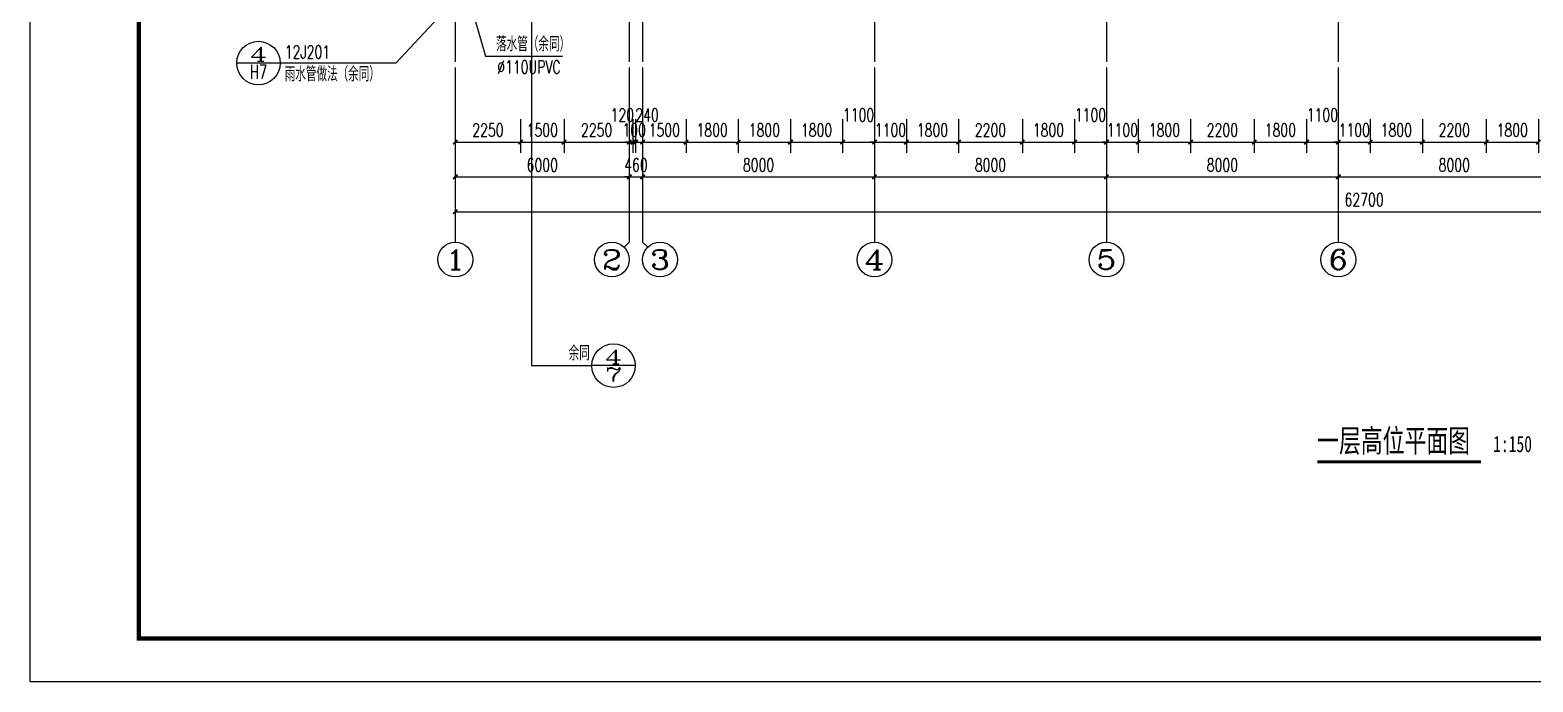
# Model space of a CAD drawing. Header units: millimetres. Extents: x 4279522 to 4437387, y 18981343 to 19528009.
# Drawn here: x 4333912 to 4385756, y 19258565 to 19281034 of the extents above; entities that cross this region are included whole.
import ezdxf
from ezdxf.enums import TextEntityAlignment as Align

# ---------------------------------------------------------------- set-up
doc = ezdxf.new("R2010")
doc.units = ezdxf.units.MM
doc.header["$LTSCALE"] = 1000
doc.header["$MEASUREMENT"] = 0
doc.linetypes.add('DOTE', pattern=[2.42, 2, -0.2, 0.02, -0.2])
doc.layers.get('Defpoints').update_dxf_attribs({"color": 1})
for name, color, linetype in [('AXIS_TEXT', 7, 'Continuous'), ('AXIS_外部', 171, 'Continuous'), ('DIM_IDEN', 171, 'Continuous'), ('DIM_SYMB', 165, 'Continuous'), ('DOTE', 250, 'DOTE'), ('PUB_DIM', 161, 'Continuous'), ('PUB_TEXT', 7, 'Continuous'), ('TK', 4, 'Continuous')]:
    doc.layers.add(name, color=color, linetype=linetype)
doc.styles.add('_TCH_AXIS', font='COMPLEX', dxfattribs={"bigfont": 'GBCBIG'})
doc.styles.add('_TCH_DIM', font='SIMPLEX', dxfattribs={"bigfont": 'GBCBIG'})
doc.styles.add('_TCH_DIM_T3', font='SIMPLEX', dxfattribs={"width": 0.705882, "bigfont": 'GBCBIG'})
doc.styles.add('_TCH_LABEL', font='COMPLEX', dxfattribs={"bigfont": 'GBCBIG'})
doc.styles.add('COMPLEX', font='COMPLEX')
doc.styles.add('HT', font='simhei.ttf', dxfattribs={"width": 0.7})
doc.dimstyles.new('_TCH_ARCH&&150', dxfattribs={"dimtxt": 446.25, "dimasz": 150, "dimexe": 375, "dimexo": 450, "dimgap": 189.375, "dimtad": 1, "dimdec": 0, "dimzin": 0, "dimdsep": 46, "dimtxsty": '_TCH_DIM_T3', "dimblk": 'ARCHTICK', "dimcen": 0.09, "dimclrt": 7, "dimazin": 2, "dimtfac": 1, "dimtdec": 0, "dimtix": 1, "dimtmove": 2, "dimatfit": 3, "dimfxl": 0, "dimtolj": 1, "dimtzin": 0, "dimarcsym": 0})

# ---------------------------------------------------------------- blocks, each defined once
blk = doc.blocks.new('GeYuanFrame_76024051', base_point=(18.76, 4.34))
at = {"layer": 'TK'}
blk.add_lwpolyline([(18.76, 424.34), (686.76, 424.34), (686.76, 4.34), (18.76, 4.34), (18.76, 424.34)], dxfattribs=at)
at = {"layer": 'TK', "const_width": 1}
blk.add_lwpolyline([(676.76, 414.34), (43.76, 414.34), (43.76, 14.34), (676.76, 14.34)], close=True, dxfattribs=at)
blk = doc.blocks.new('_ArchTick')
at = {"color": 0, "linetype": 'ByBlock', "const_width": 0.4}
blk.add_lwpolyline([(-0.5, -0.5), (0.5, 0.5)], dxfattribs=at)
blk = doc.blocks.new('*D267')
at = {"layer": 'Defpoints', "color": 0}
for p in [(4384142, 19278419), (4385942, 19278419), (4385942, 19277173)]:
    blk.add_point(p, dxfattribs=at)
at = {"layer": 'PUB_DIM', "color": 0, "lineweight": -2}
for p, q in [((4384142, 19277969), (4384142, 19276798)), ((4385942, 19277969), (4385942, 19276798)), ((4384142, 19277173), (4385942, 19277173))]:
    blk.add_line(p, q, dxfattribs=at)
at = {"layer": 'PUB_DIM', "color": 0, "lineweight": -2, "xscale": 150, "yscale": 150, "zscale": 150, "rotation": 180}
blk.add_blockref('_ArchTick', (4384142, 19277173), dxfattribs=at)
at = {"layer": 'PUB_DIM', "color": 0, "lineweight": -2, "xscale": 150, "yscale": 150, "zscale": 150}
blk.add_blockref('_ArchTick', (4385942, 19277173), dxfattribs=at)
at = {"layer": 'PUB_DIM', "color": 7, "insert": (4385042, 19277586), "char_height": 446.2, "attachment_point": 5, "style": '_TCH_DIM_T3'}
blk.add_mtext('\\A1;1800', dxfattribs=at)
blk = doc.blocks.new('*D268')
at = {"layer": 'Defpoints', "color": 0}
for p in [(4381942, 19278419), (4384142, 19278419), (4384142, 19277173)]:
    blk.add_point(p, dxfattribs=at)
at = {"layer": 'PUB_DIM', "color": 0, "lineweight": -2}
for p, q in [((4381942, 19277969), (4381942, 19276798)), ((4384142, 19277969), (4384142, 19276798)), ((4381942, 19277173), (4384142, 19277173))]:
    blk.add_line(p, q, dxfattribs=at)
at = {"layer": 'PUB_DIM', "color": 0, "lineweight": -2, "xscale": 150, "yscale": 150, "zscale": 150, "rotation": 180}
blk.add_blockref('_ArchTick', (4381942, 19277173), dxfattribs=at)
at = {"layer": 'PUB_DIM', "color": 0, "lineweight": -2, "xscale": 150, "yscale": 150, "zscale": 150}
blk.add_blockref('_ArchTick', (4384142, 19277173), dxfattribs=at)
at = {"layer": 'PUB_DIM', "color": 7, "insert": (4383042, 19277586), "char_height": 446.2, "attachment_point": 5, "style": '_TCH_DIM_T3'}
blk.add_mtext('\\A1;2200', dxfattribs=at)
blk = doc.blocks.new('*D269')
at = {"layer": 'Defpoints', "color": 0}
for p in [(4380142, 19278419), (4381942, 19278419), (4381942, 19277173)]:
    blk.add_point(p, dxfattribs=at)
at = {"layer": 'PUB_DIM', "color": 0, "lineweight": -2}
for p, q in [((4380142, 19277969), (4380142, 19276798)), ((4381942, 19277969), (4381942, 19276798)), ((4380142, 19277173), (4381942, 19277173))]:
    blk.add_line(p, q, dxfattribs=at)
at = {"layer": 'PUB_DIM', "color": 0, "lineweight": -2, "xscale": 150, "yscale": 150, "zscale": 150, "rotation": 180}
blk.add_blockref('_ArchTick', (4380142, 19277173), dxfattribs=at)
at = {"layer": 'PUB_DIM', "color": 0, "lineweight": -2, "xscale": 150, "yscale": 150, "zscale": 150}
blk.add_blockref('_ArchTick', (4381942, 19277173), dxfattribs=at)
at = {"layer": 'PUB_DIM', "color": 7, "insert": (4381042, 19277586), "char_height": 446.2, "attachment_point": 5, "style": '_TCH_DIM_T3'}
blk.add_mtext('\\A1;1800', dxfattribs=at)
blk = doc.blocks.new('*D270')
at = {"layer": 'Defpoints', "color": 0}
for p in [(4379042, 19278419), (4380142, 19278419), (4380142, 19277173)]:
    blk.add_point(p, dxfattribs=at)
at = {"layer": 'PUB_DIM', "color": 0, "lineweight": -2}
for p, q in [((4379042, 19277969), (4379042, 19276798)), ((4380142, 19277969), (4380142, 19276798)), ((4379042, 19277173), (4378892, 19277173)), ((4379042, 19277173), (4380142, 19277173)), ((4380142, 19277173), (4380292, 19277173))]:
    blk.add_line(p, q, dxfattribs=at)
at = {"layer": 'PUB_DIM', "color": 0, "lineweight": -2, "xscale": 150, "yscale": 150, "zscale": 150}
blk.add_blockref('_ArchTick', (4379042, 19277173), dxfattribs=at)
at = {"layer": 'PUB_DIM', "color": 0, "lineweight": -2, "xscale": 150, "yscale": 150, "zscale": 150, "rotation": 180}
blk.add_blockref('_ArchTick', (4380142, 19277173), dxfattribs=at)
at = {"layer": 'PUB_DIM', "color": 7, "insert": (4379592, 19277586), "char_height": 446.2, "attachment_point": 5, "style": '_TCH_DIM_T3'}
blk.add_mtext('\\A1;1100', dxfattribs=at)
blk = doc.blocks.new('*D271')
at = {"layer": 'Defpoints', "color": 0}
for p in [(4377942, 19278419), (4379042, 19278419), (4379042, 19277173)]:
    blk.add_point(p, dxfattribs=at)
at = {"layer": 'PUB_DIM', "color": 0, "lineweight": -2}
for p, q in [((4377942, 19277969), (4377942, 19276798)), ((4379042, 19277969), (4379042, 19276798)), ((4377942, 19277173), (4379042, 19277173))]:
    blk.add_line(p, q, dxfattribs=at)
at = {"layer": 'PUB_DIM', "color": 0, "lineweight": -2, "xscale": 150, "yscale": 150, "zscale": 150, "rotation": 180}
blk.add_blockref('_ArchTick', (4377942, 19277173), dxfattribs=at)
at = {"layer": 'PUB_DIM', "color": 0, "lineweight": -2, "xscale": 150, "yscale": 150, "zscale": 150}
blk.add_blockref('_ArchTick', (4379042, 19277173), dxfattribs=at)
at = {"layer": 'PUB_DIM', "color": 7, "insert": (4378492, 19278111), "char_height": 446.2, "attachment_point": 5, "style": '_TCH_DIM_T3'}
blk.add_mtext('\\A1;1100', dxfattribs=at)
blk = doc.blocks.new('*D272')
at = {"layer": 'Defpoints', "color": 0}
for p in [(4376142, 19278419), (4377942, 19278419), (4377942, 19277173)]:
    blk.add_point(p, dxfattribs=at)
at = {"layer": 'PUB_DIM', "color": 0, "lineweight": -2}
for p, q in [((4376142, 19277969), (4376142, 19276798)), ((4377942, 19277969), (4377942, 19276798)), ((4376142, 19277173), (4377942, 19277173))]:
    blk.add_line(p, q, dxfattribs=at)
at = {"layer": 'PUB_DIM', "color": 0, "lineweight": -2, "xscale": 150, "yscale": 150, "zscale": 150, "rotation": 180}
blk.add_blockref('_ArchTick', (4376142, 19277173), dxfattribs=at)
at = {"layer": 'PUB_DIM', "color": 0, "lineweight": -2, "xscale": 150, "yscale": 150, "zscale": 150}
blk.add_blockref('_ArchTick', (4377942, 19277173), dxfattribs=at)
at = {"layer": 'PUB_DIM', "color": 7, "insert": (4377042, 19277586), "char_height": 446.2, "attachment_point": 5, "style": '_TCH_DIM_T3'}
blk.add_mtext('\\A1;1800', dxfattribs=at)
blk = doc.blocks.new('*D273')
at = {"layer": 'Defpoints', "color": 0}
for p in [(4373942, 19278419), (4376142, 19278419), (4376142, 19277173)]:
    blk.add_point(p, dxfattribs=at)
at = {"layer": 'PUB_DIM', "color": 0, "lineweight": -2}
for p, q in [((4373942, 19277969), (4373942, 19276798)), ((4376142, 19277969), (4376142, 19276798)), ((4373942, 19277173), (4376142, 19277173))]:
    blk.add_line(p, q, dxfattribs=at)
at = {"layer": 'PUB_DIM', "color": 0, "lineweight": -2, "xscale": 150, "yscale": 150, "zscale": 150, "rotation": 180}
blk.add_blockref('_ArchTick', (4373942, 19277173), dxfattribs=at)
at = {"layer": 'PUB_DIM', "color": 0, "lineweight": -2, "xscale": 150, "yscale": 150, "zscale": 150}
blk.add_blockref('_ArchTick', (4376142, 19277173), dxfattribs=at)
at = {"layer": 'PUB_DIM', "color": 7, "insert": (4375042, 19277586), "char_height": 446.2, "attachment_point": 5, "style": '_TCH_DIM_T3'}
blk.add_mtext('\\A1;2200', dxfattribs=at)
blk = doc.blocks.new('*D274')
at = {"layer": 'Defpoints', "color": 0}
for p in [(4372142, 19278419), (4373942, 19278419), (4373942, 19277173)]:
    blk.add_point(p, dxfattribs=at)
at = {"layer": 'PUB_DIM', "color": 0, "lineweight": -2}
for p, q in [((4372142, 19277969), (4372142, 19276798)), ((4373942, 19277969), (4373942, 19276798)), ((4372142, 19277173), (4373942, 19277173))]:
    blk.add_line(p, q, dxfattribs=at)
at = {"layer": 'PUB_DIM', "color": 0, "lineweight": -2, "xscale": 150, "yscale": 150, "zscale": 150, "rotation": 180}
blk.add_blockref('_ArchTick', (4372142, 19277173), dxfattribs=at)
at = {"layer": 'PUB_DIM', "color": 0, "lineweight": -2, "xscale": 150, "yscale": 150, "zscale": 150}
blk.add_blockref('_ArchTick', (4373942, 19277173), dxfattribs=at)
at = {"layer": 'PUB_DIM', "color": 7, "insert": (4373042, 19277586), "char_height": 446.2, "attachment_point": 5, "style": '_TCH_DIM_T3'}
blk.add_mtext('\\A1;1800', dxfattribs=at)
blk = doc.blocks.new('*D275')
at = {"layer": 'Defpoints', "color": 0}
for p in [(4371042, 19278419), (4372142, 19278419), (4372142, 19277173)]:
    blk.add_point(p, dxfattribs=at)
at = {"layer": 'PUB_DIM', "color": 0, "lineweight": -2}
for p, q in [((4371042, 19277969), (4371042, 19276798)), ((4372142, 19277969), (4372142, 19276798)), ((4371042, 19277173), (4370892, 19277173)), ((4371042, 19277173), (4372142, 19277173)), ((4372142, 19277173), (4372292, 19277173))]:
    blk.add_line(p, q, dxfattribs=at)
at = {"layer": 'PUB_DIM', "color": 0, "lineweight": -2, "xscale": 150, "yscale": 150, "zscale": 150}
blk.add_blockref('_ArchTick', (4371042, 19277173), dxfattribs=at)
at = {"layer": 'PUB_DIM', "color": 0, "lineweight": -2, "xscale": 150, "yscale": 150, "zscale": 150, "rotation": 180}
blk.add_blockref('_ArchTick', (4372142, 19277173), dxfattribs=at)
at = {"layer": 'PUB_DIM', "color": 7, "insert": (4371592, 19277586), "char_height": 446.2, "attachment_point": 5, "style": '_TCH_DIM_T3'}
blk.add_mtext('\\A1;1100', dxfattribs=at)
blk = doc.blocks.new('*D276')
at = {"layer": 'Defpoints', "color": 0}
for p in [(4369942, 19278419), (4371042, 19278419), (4371042, 19277173)]:
    blk.add_point(p, dxfattribs=at)
at = {"layer": 'PUB_DIM', "color": 0, "lineweight": -2}
for p, q in [((4369942, 19277969), (4369942, 19276798)), ((4371042, 19277969), (4371042, 19276798)), ((4369942, 19277173), (4371042, 19277173))]:
    blk.add_line(p, q, dxfattribs=at)
at = {"layer": 'PUB_DIM', "color": 0, "lineweight": -2, "xscale": 150, "yscale": 150, "zscale": 150, "rotation": 180}
blk.add_blockref('_ArchTick', (4369942, 19277173), dxfattribs=at)
at = {"layer": 'PUB_DIM', "color": 0, "lineweight": -2, "xscale": 150, "yscale": 150, "zscale": 150}
blk.add_blockref('_ArchTick', (4371042, 19277173), dxfattribs=at)
at = {"layer": 'PUB_DIM', "color": 7, "insert": (4370492, 19278111), "char_height": 446.2, "attachment_point": 5, "style": '_TCH_DIM_T3'}
blk.add_mtext('\\A1;1100', dxfattribs=at)
blk = doc.blocks.new('*D277')
at = {"layer": 'Defpoints', "color": 0}
for p in [(4368142, 19278419), (4369942, 19278419), (4369942, 19277173)]:
    blk.add_point(p, dxfattribs=at)
at = {"layer": 'PUB_DIM', "color": 0, "lineweight": -2}
for p, q in [((4368142, 19277969), (4368142, 19276798)), ((4369942, 19277969), (4369942, 19276798)), ((4368142, 19277173), (4369942, 19277173))]:
    blk.add_line(p, q, dxfattribs=at)
at = {"layer": 'PUB_DIM', "color": 0, "lineweight": -2, "xscale": 150, "yscale": 150, "zscale": 150, "rotation": 180}
blk.add_blockref('_ArchTick', (4368142, 19277173), dxfattribs=at)
at = {"layer": 'PUB_DIM', "color": 0, "lineweight": -2, "xscale": 150, "yscale": 150, "zscale": 150}
blk.add_blockref('_ArchTick', (4369942, 19277173), dxfattribs=at)
at = {"layer": 'PUB_DIM', "color": 7, "insert": (4369042, 19277586), "char_height": 446.2, "attachment_point": 5, "style": '_TCH_DIM_T3'}
blk.add_mtext('\\A1;1800', dxfattribs=at)
blk = doc.blocks.new('*D278')
at = {"layer": 'Defpoints', "color": 0}
for p in [(4365942, 19278419), (4368142, 19278419), (4368142, 19277173)]:
    blk.add_point(p, dxfattribs=at)
at = {"layer": 'PUB_DIM', "color": 0, "lineweight": -2}
for p, q in [((4365942, 19277969), (4365942, 19276798)), ((4368142, 19277969), (4368142, 19276798)), ((4365942, 19277173), (4368142, 19277173))]:
    blk.add_line(p, q, dxfattribs=at)
at = {"layer": 'PUB_DIM', "color": 0, "lineweight": -2, "xscale": 150, "yscale": 150, "zscale": 150, "rotation": 180}
blk.add_blockref('_ArchTick', (4365942, 19277173), dxfattribs=at)
at = {"layer": 'PUB_DIM', "color": 0, "lineweight": -2, "xscale": 150, "yscale": 150, "zscale": 150}
blk.add_blockref('_ArchTick', (4368142, 19277173), dxfattribs=at)
at = {"layer": 'PUB_DIM', "color": 7, "insert": (4367042, 19277586), "char_height": 446.2, "attachment_point": 5, "style": '_TCH_DIM_T3'}
blk.add_mtext('\\A1;2200', dxfattribs=at)
blk = doc.blocks.new('*D279')
at = {"layer": 'Defpoints', "color": 0}
for p in [(4364142, 19278419), (4365942, 19278419), (4365942, 19277173)]:
    blk.add_point(p, dxfattribs=at)
at = {"layer": 'PUB_DIM', "color": 0, "lineweight": -2}
for p, q in [((4364142, 19277969), (4364142, 19276798)), ((4365942, 19277969), (4365942, 19276798)), ((4364142, 19277173), (4365942, 19277173))]:
    blk.add_line(p, q, dxfattribs=at)
at = {"layer": 'PUB_DIM', "color": 0, "lineweight": -2, "xscale": 150, "yscale": 150, "zscale": 150, "rotation": 180}
blk.add_blockref('_ArchTick', (4364142, 19277173), dxfattribs=at)
at = {"layer": 'PUB_DIM', "color": 0, "lineweight": -2, "xscale": 150, "yscale": 150, "zscale": 150}
blk.add_blockref('_ArchTick', (4365942, 19277173), dxfattribs=at)
at = {"layer": 'PUB_DIM', "color": 7, "insert": (4365042, 19277586), "char_height": 446.2, "attachment_point": 5, "style": '_TCH_DIM_T3'}
blk.add_mtext('\\A1;1800', dxfattribs=at)
blk = doc.blocks.new('*D280')
at = {"layer": 'Defpoints', "color": 0}
for p in [(4363042, 19278419), (4364142, 19278419), (4364142, 19277173)]:
    blk.add_point(p, dxfattribs=at)
at = {"layer": 'PUB_DIM', "color": 0, "lineweight": -2}
for p, q in [((4363042, 19277969), (4363042, 19276798)), ((4364142, 19277969), (4364142, 19276798)), ((4363042, 19277173), (4362892, 19277173)), ((4363042, 19277173), (4364142, 19277173)), ((4364142, 19277173), (4364292, 19277173))]:
    blk.add_line(p, q, dxfattribs=at)
at = {"layer": 'PUB_DIM', "color": 0, "lineweight": -2, "xscale": 150, "yscale": 150, "zscale": 150}
blk.add_blockref('_ArchTick', (4363042, 19277173), dxfattribs=at)
at = {"layer": 'PUB_DIM', "color": 0, "lineweight": -2, "xscale": 150, "yscale": 150, "zscale": 150, "rotation": 180}
blk.add_blockref('_ArchTick', (4364142, 19277173), dxfattribs=at)
at = {"layer": 'PUB_DIM', "color": 7, "insert": (4363592, 19277586), "char_height": 446.2, "attachment_point": 5, "style": '_TCH_DIM_T3'}
blk.add_mtext('\\A1;1100', dxfattribs=at)
blk = doc.blocks.new('*D281')
at = {"layer": 'Defpoints', "color": 0}
for p in [(4361942, 19278419), (4363042, 19278419), (4363042, 19277173)]:
    blk.add_point(p, dxfattribs=at)
at = {"layer": 'PUB_DIM', "color": 0, "lineweight": -2}
for p, q in [((4361942, 19277969), (4361942, 19276798)), ((4363042, 19277969), (4363042, 19276798)), ((4361942, 19277173), (4363042, 19277173))]:
    blk.add_line(p, q, dxfattribs=at)
at = {"layer": 'PUB_DIM', "color": 0, "lineweight": -2, "xscale": 150, "yscale": 150, "zscale": 150, "rotation": 180}
blk.add_blockref('_ArchTick', (4361942, 19277173), dxfattribs=at)
at = {"layer": 'PUB_DIM', "color": 0, "lineweight": -2, "xscale": 150, "yscale": 150, "zscale": 150}
blk.add_blockref('_ArchTick', (4363042, 19277173), dxfattribs=at)
at = {"layer": 'PUB_DIM', "color": 7, "insert": (4362492, 19278111), "char_height": 446.2, "attachment_point": 5, "style": '_TCH_DIM_T3'}
blk.add_mtext('\\A1;1100', dxfattribs=at)
blk = doc.blocks.new('*D282')
at = {"layer": 'Defpoints', "color": 0}
for p in [(4360142, 19278419), (4361942, 19278419), (4361942, 19277173)]:
    blk.add_point(p, dxfattribs=at)
at = {"layer": 'PUB_DIM', "color": 0, "lineweight": -2}
for p, q in [((4360142, 19277969), (4360142, 19276798)), ((4361942, 19277969), (4361942, 19276798)), ((4360142, 19277173), (4361942, 19277173))]:
    blk.add_line(p, q, dxfattribs=at)
at = {"layer": 'PUB_DIM', "color": 0, "lineweight": -2, "xscale": 150, "yscale": 150, "zscale": 150, "rotation": 180}
blk.add_blockref('_ArchTick', (4360142, 19277173), dxfattribs=at)
at = {"layer": 'PUB_DIM', "color": 0, "lineweight": -2, "xscale": 150, "yscale": 150, "zscale": 150}
blk.add_blockref('_ArchTick', (4361942, 19277173), dxfattribs=at)
at = {"layer": 'PUB_DIM', "color": 7, "insert": (4361042, 19277586), "char_height": 446.2, "attachment_point": 5, "style": '_TCH_DIM_T3'}
blk.add_mtext('\\A1;1800', dxfattribs=at)
blk = doc.blocks.new('*D283')
at = {"layer": 'Defpoints', "color": 0}
for p in [(4358342, 19278419), (4360142, 19278419), (4360142, 19277173)]:
    blk.add_point(p, dxfattribs=at)
at = {"layer": 'PUB_DIM', "color": 0, "lineweight": -2}
for p, q in [((4358342, 19277969), (4358342, 19276798)), ((4360142, 19277969), (4360142, 19276798)), ((4358342, 19277173), (4360142, 19277173))]:
    blk.add_line(p, q, dxfattribs=at)
at = {"layer": 'PUB_DIM', "color": 0, "lineweight": -2, "xscale": 150, "yscale": 150, "zscale": 150, "rotation": 180}
blk.add_blockref('_ArchTick', (4358342, 19277173), dxfattribs=at)
at = {"layer": 'PUB_DIM', "color": 0, "lineweight": -2, "xscale": 150, "yscale": 150, "zscale": 150}
blk.add_blockref('_ArchTick', (4360142, 19277173), dxfattribs=at)
at = {"layer": 'PUB_DIM', "color": 7, "insert": (4359242, 19277586), "char_height": 446.2, "attachment_point": 5, "style": '_TCH_DIM_T3'}
blk.add_mtext('\\A1;1800', dxfattribs=at)
blk = doc.blocks.new('*D284')
at = {"layer": 'Defpoints', "color": 0}
for p in [(4356542, 19278419), (4358342, 19278419), (4358342, 19277173)]:
    blk.add_point(p, dxfattribs=at)
at = {"layer": 'PUB_DIM', "color": 0, "lineweight": -2}
for p, q in [((4356542, 19277969), (4356542, 19276798)), ((4358342, 19277969), (4358342, 19276798)), ((4356542, 19277173), (4358342, 19277173))]:
    blk.add_line(p, q, dxfattribs=at)
at = {"layer": 'PUB_DIM', "color": 0, "lineweight": -2, "xscale": 150, "yscale": 150, "zscale": 150, "rotation": 180}
blk.add_blockref('_ArchTick', (4356542, 19277173), dxfattribs=at)
at = {"layer": 'PUB_DIM', "color": 0, "lineweight": -2, "xscale": 150, "yscale": 150, "zscale": 150}
blk.add_blockref('_ArchTick', (4358342, 19277173), dxfattribs=at)
at = {"layer": 'PUB_DIM', "color": 7, "insert": (4357442, 19277586), "char_height": 446.2, "attachment_point": 5, "style": '_TCH_DIM_T3'}
blk.add_mtext('\\A1;1800', dxfattribs=at)
blk = doc.blocks.new('*D285')
at = {"layer": 'Defpoints', "color": 0}
for p in [(4355042, 19278419), (4356542, 19278419), (4356542, 19277173)]:
    blk.add_point(p, dxfattribs=at)
at = {"layer": 'PUB_DIM', "color": 0, "lineweight": -2}
for p, q in [((4355042, 19277969), (4355042, 19276798)), ((4356542, 19277969), (4356542, 19276798)), ((4355042, 19277173), (4356542, 19277173))]:
    blk.add_line(p, q, dxfattribs=at)
at = {"layer": 'PUB_DIM', "color": 0, "lineweight": -2, "xscale": 150, "yscale": 150, "zscale": 150, "rotation": 180}
blk.add_blockref('_ArchTick', (4355042, 19277173), dxfattribs=at)
at = {"layer": 'PUB_DIM', "color": 0, "lineweight": -2, "xscale": 150, "yscale": 150, "zscale": 150}
blk.add_blockref('_ArchTick', (4356542, 19277173), dxfattribs=at)
at = {"layer": 'PUB_DIM', "color": 7, "insert": (4355792, 19277586), "char_height": 446.2, "attachment_point": 5, "style": '_TCH_DIM_T3'}
blk.add_mtext('\\A1;1500', dxfattribs=at)
blk = doc.blocks.new('*D286')
at = {"layer": 'Defpoints', "color": 0}
for p in [(4354802, 19278419), (4355042, 19278419), (4355042, 19277173)]:
    blk.add_point(p, dxfattribs=at)
at = {"layer": 'PUB_DIM', "color": 0, "lineweight": -2}
for p, q in [((4354802, 19277969), (4354802, 19276798)), ((4355042, 19277969), (4355042, 19276798)), ((4354802, 19277173), (4354652, 19277173)), ((4354802, 19277173), (4355042, 19277173)), ((4355042, 19277173), (4355192, 19277173))]:
    blk.add_line(p, q, dxfattribs=at)
at = {"layer": 'PUB_DIM', "color": 0, "lineweight": -2, "xscale": 150, "yscale": 150, "zscale": 150}
blk.add_blockref('_ArchTick', (4354802, 19277173), dxfattribs=at)
at = {"layer": 'PUB_DIM', "color": 0, "lineweight": -2, "xscale": 150, "yscale": 150, "zscale": 150, "rotation": 180}
blk.add_blockref('_ArchTick', (4355042, 19277173), dxfattribs=at)
at = {"layer": 'PUB_DIM', "color": 7, "insert": (4355197, 19278111), "char_height": 446.2, "attachment_point": 5, "style": '_TCH_DIM_T3'}
blk.add_mtext('\\A1;240', dxfattribs=at)
blk = doc.blocks.new('*D287')
at = {"layer": 'Defpoints', "color": 0}
for p in [(4354702, 19278419), (4354802, 19278419), (4354802, 19277173)]:
    blk.add_point(p, dxfattribs=at)
at = {"layer": 'PUB_DIM', "color": 0, "lineweight": -2}
for p, q in [((4354702, 19277969), (4354702, 19276798)), ((4354802, 19277969), (4354802, 19276798)), ((4354702, 19277173), (4354552, 19277173)), ((4354702, 19277173), (4354802, 19277173)), ((4354802, 19277173), (4354952, 19277173))]:
    blk.add_line(p, q, dxfattribs=at)
at = {"layer": 'PUB_DIM', "color": 0, "lineweight": -2, "xscale": 150, "yscale": 150, "zscale": 150}
blk.add_blockref('_ArchTick', (4354702, 19277173), dxfattribs=at)
at = {"layer": 'PUB_DIM', "color": 0, "lineweight": -2, "xscale": 150, "yscale": 150, "zscale": 150, "rotation": 180}
blk.add_blockref('_ArchTick', (4354802, 19277173), dxfattribs=at)
at = {"layer": 'PUB_DIM', "color": 7, "insert": (4354752, 19277586), "char_height": 446.2, "attachment_point": 5, "style": '_TCH_DIM_T3'}
blk.add_mtext('\\A1;100', dxfattribs=at)
blk = doc.blocks.new('*D288')
at = {"layer": 'Defpoints', "color": 0}
for p in [(4354582, 19278419), (4354702, 19278419), (4354702, 19277173)]:
    blk.add_point(p, dxfattribs=at)
at = {"layer": 'PUB_DIM', "color": 0, "lineweight": -2}
for p, q in [((4354582, 19277969), (4354582, 19276798)), ((4354702, 19277969), (4354702, 19276798)), ((4354582, 19277173), (4354432, 19277173)), ((4354582, 19277173), (4354702, 19277173)), ((4354702, 19277173), (4354852, 19277173))]:
    blk.add_line(p, q, dxfattribs=at)
at = {"layer": 'PUB_DIM', "color": 0, "lineweight": -2, "xscale": 150, "yscale": 150, "zscale": 150}
blk.add_blockref('_ArchTick', (4354582, 19277173), dxfattribs=at)
at = {"layer": 'PUB_DIM', "color": 0, "lineweight": -2, "xscale": 150, "yscale": 150, "zscale": 150, "rotation": 180}
blk.add_blockref('_ArchTick', (4354702, 19277173), dxfattribs=at)
at = {"layer": 'PUB_DIM', "color": 7, "insert": (4354344, 19278111), "char_height": 446.2, "attachment_point": 5, "style": '_TCH_DIM_T3'}
blk.add_mtext('\\A1;120', dxfattribs=at)
blk = doc.blocks.new('*D289')
at = {"layer": 'Defpoints', "color": 0}
for p in [(4352332, 19278419), (4354582, 19278419), (4354582, 19277173)]:
    blk.add_point(p, dxfattribs=at)
at = {"layer": 'PUB_DIM', "color": 0, "lineweight": -2}
for p, q in [((4352332, 19277969), (4352332, 19276798)), ((4354582, 19277969), (4354582, 19276798)), ((4352332, 19277173), (4354582, 19277173))]:
    blk.add_line(p, q, dxfattribs=at)
at = {"layer": 'PUB_DIM', "color": 0, "lineweight": -2, "xscale": 150, "yscale": 150, "zscale": 150, "rotation": 180}
blk.add_blockref('_ArchTick', (4352332, 19277173), dxfattribs=at)
at = {"layer": 'PUB_DIM', "color": 0, "lineweight": -2, "xscale": 150, "yscale": 150, "zscale": 150}
blk.add_blockref('_ArchTick', (4354582, 19277173), dxfattribs=at)
at = {"layer": 'PUB_DIM', "color": 7, "insert": (4353457, 19277586), "char_height": 446.2, "attachment_point": 5, "style": '_TCH_DIM_T3'}
blk.add_mtext('\\A1;2250', dxfattribs=at)
blk = doc.blocks.new('*D290')
at = {"layer": 'Defpoints', "color": 0}
for p in [(4350832, 19278419), (4352332, 19278419), (4352332, 19277173)]:
    blk.add_point(p, dxfattribs=at)
at = {"layer": 'PUB_DIM', "color": 0, "lineweight": -2}
for p, q in [((4350832, 19277969), (4350832, 19276798)), ((4352332, 19277969), (4352332, 19276798)), ((4350832, 19277173), (4352332, 19277173))]:
    blk.add_line(p, q, dxfattribs=at)
at = {"layer": 'PUB_DIM', "color": 0, "lineweight": -2, "xscale": 150, "yscale": 150, "zscale": 150, "rotation": 180}
blk.add_blockref('_ArchTick', (4350832, 19277173), dxfattribs=at)
at = {"layer": 'PUB_DIM', "color": 0, "lineweight": -2, "xscale": 150, "yscale": 150, "zscale": 150}
blk.add_blockref('_ArchTick', (4352332, 19277173), dxfattribs=at)
at = {"layer": 'PUB_DIM', "color": 7, "insert": (4351582, 19277586), "char_height": 446.2, "attachment_point": 5, "style": '_TCH_DIM_T3'}
blk.add_mtext('\\A1;1500', dxfattribs=at)
blk = doc.blocks.new('*D291')
at = {"layer": 'Defpoints', "color": 0}
for p in [(4348582, 19278419), (4350832, 19278419), (4350832, 19277173)]:
    blk.add_point(p, dxfattribs=at)
at = {"layer": 'PUB_DIM', "color": 0, "lineweight": -2}
for p, q in [((4348582, 19277969), (4348582, 19276798)), ((4350832, 19277969), (4350832, 19276798)), ((4348582, 19277173), (4350832, 19277173))]:
    blk.add_line(p, q, dxfattribs=at)
at = {"layer": 'PUB_DIM', "color": 0, "lineweight": -2, "xscale": 150, "yscale": 150, "zscale": 150, "rotation": 180}
blk.add_blockref('_ArchTick', (4348582, 19277173), dxfattribs=at)
at = {"layer": 'PUB_DIM', "color": 0, "lineweight": -2, "xscale": 150, "yscale": 150, "zscale": 150}
blk.add_blockref('_ArchTick', (4350832, 19277173), dxfattribs=at)
at = {"layer": 'PUB_DIM', "color": 7, "insert": (4349707, 19277586), "char_height": 446.2, "attachment_point": 5, "style": '_TCH_DIM_T3'}
blk.add_mtext('\\A1;2250', dxfattribs=at)
blk = doc.blocks.new('*D304')
at = {"layer": 'AXIS_外部', "color": 0, "lineweight": -2}
for p, q in [((4348582, 19279273), (4348582, 19275598)), ((4354582, 19279273), (4354582, 19275598)), ((4348582, 19275973), (4354582, 19275973))]:
    blk.add_line(p, q, dxfattribs=at)
at = {"layer": 'Defpoints', "color": 0}
for p in [(4348582, 19279723), (4354582, 19279723), (4354582, 19275973)]:
    blk.add_point(p, dxfattribs=at)
at = {"layer": 'AXIS_外部', "color": 0, "lineweight": -2, "xscale": 150, "yscale": 150, "zscale": 150, "rotation": 180}
blk.add_blockref('_ArchTick', (4348582, 19275973), dxfattribs=at)
at = {"layer": 'AXIS_外部', "color": 0, "lineweight": -2, "xscale": 150, "yscale": 150, "zscale": 150}
blk.add_blockref('_ArchTick', (4354582, 19275973), dxfattribs=at)
at = {"layer": 'AXIS_外部', "color": 7, "insert": (4351582, 19276386), "char_height": 446.2, "attachment_point": 5, "style": '_TCH_DIM_T3'}
blk.add_mtext('\\A1;6000', dxfattribs=at)
blk = doc.blocks.new('*D305')
at = {"layer": 'AXIS_外部', "color": 0, "lineweight": -2}
for p, q in [((4354582, 19279273), (4354582, 19275598)), ((4355042, 19279273), (4355042, 19275598)), ((4354582, 19275973), (4354432, 19275973)), ((4354582, 19275973), (4355042, 19275973)), ((4355042, 19275973), (4355192, 19275973))]:
    blk.add_line(p, q, dxfattribs=at)
at = {"layer": 'Defpoints', "color": 0}
for p in [(4354582, 19279723), (4355042, 19279723), (4355042, 19275973)]:
    blk.add_point(p, dxfattribs=at)
at = {"layer": 'AXIS_外部', "color": 0, "lineweight": -2, "xscale": 150, "yscale": 150, "zscale": 150}
blk.add_blockref('_ArchTick', (4354582, 19275973), dxfattribs=at)
at = {"layer": 'AXIS_外部', "color": 0, "lineweight": -2, "xscale": 150, "yscale": 150, "zscale": 150, "rotation": 180}
blk.add_blockref('_ArchTick', (4355042, 19275973), dxfattribs=at)
at = {"layer": 'AXIS_外部', "color": 7, "insert": (4354812, 19276386), "char_height": 446.2, "attachment_point": 5, "style": '_TCH_DIM_T3'}
blk.add_mtext('\\A1;460', dxfattribs=at)
blk = doc.blocks.new('*D306')
at = {"layer": 'AXIS_外部', "color": 0, "lineweight": -2}
for p, q in [((4355042, 19279273), (4355042, 19275598)), ((4363042, 19279273), (4363042, 19275598)), ((4355042, 19275973), (4363042, 19275973))]:
    blk.add_line(p, q, dxfattribs=at)
at = {"layer": 'Defpoints', "color": 0}
for p in [(4355042, 19279723), (4363042, 19279723), (4363042, 19275973)]:
    blk.add_point(p, dxfattribs=at)
at = {"layer": 'AXIS_外部', "color": 0, "lineweight": -2, "xscale": 150, "yscale": 150, "zscale": 150, "rotation": 180}
blk.add_blockref('_ArchTick', (4355042, 19275973), dxfattribs=at)
at = {"layer": 'AXIS_外部', "color": 0, "lineweight": -2, "xscale": 150, "yscale": 150, "zscale": 150}
blk.add_blockref('_ArchTick', (4363042, 19275973), dxfattribs=at)
at = {"layer": 'AXIS_外部', "color": 7, "insert": (4359042, 19276386), "char_height": 446.2, "attachment_point": 5, "style": '_TCH_DIM_T3'}
blk.add_mtext('\\A1;8000', dxfattribs=at)
blk = doc.blocks.new('*D307')
at = {"layer": 'AXIS_外部', "color": 0, "lineweight": -2}
for p, q in [((4363042, 19279273), (4363042, 19275598)), ((4371042, 19279273), (4371042, 19275598)), ((4363042, 19275973), (4371042, 19275973))]:
    blk.add_line(p, q, dxfattribs=at)
at = {"layer": 'Defpoints', "color": 0}
for p in [(4363042, 19279723), (4371042, 19279723), (4371042, 19275973)]:
    blk.add_point(p, dxfattribs=at)
at = {"layer": 'AXIS_外部', "color": 0, "lineweight": -2, "xscale": 150, "yscale": 150, "zscale": 150, "rotation": 180}
blk.add_blockref('_ArchTick', (4363042, 19275973), dxfattribs=at)
at = {"layer": 'AXIS_外部', "color": 0, "lineweight": -2, "xscale": 150, "yscale": 150, "zscale": 150}
blk.add_blockref('_ArchTick', (4371042, 19275973), dxfattribs=at)
at = {"layer": 'AXIS_外部', "color": 7, "insert": (4367042, 19276386), "char_height": 446.2, "attachment_point": 5, "style": '_TCH_DIM_T3'}
blk.add_mtext('\\A1;8000', dxfattribs=at)
blk = doc.blocks.new('*D308')
at = {"layer": 'AXIS_外部', "color": 0, "lineweight": -2}
for p, q in [((4371042, 19279273), (4371042, 19275598)), ((4379042, 19279273), (4379042, 19275598)), ((4371042, 19275973), (4379042, 19275973))]:
    blk.add_line(p, q, dxfattribs=at)
at = {"layer": 'Defpoints', "color": 0}
for p in [(4371042, 19279723), (4379042, 19279723), (4379042, 19275973)]:
    blk.add_point(p, dxfattribs=at)
at = {"layer": 'AXIS_外部', "color": 0, "lineweight": -2, "xscale": 150, "yscale": 150, "zscale": 150, "rotation": 180}
blk.add_blockref('_ArchTick', (4371042, 19275973), dxfattribs=at)
at = {"layer": 'AXIS_外部', "color": 0, "lineweight": -2, "xscale": 150, "yscale": 150, "zscale": 150}
blk.add_blockref('_ArchTick', (4379042, 19275973), dxfattribs=at)
at = {"layer": 'AXIS_外部', "color": 7, "insert": (4375042, 19276386), "char_height": 446.2, "attachment_point": 5, "style": '_TCH_DIM_T3'}
blk.add_mtext('\\A1;8000', dxfattribs=at)
blk = doc.blocks.new('*D309')
at = {"layer": 'AXIS_外部', "color": 0, "lineweight": -2}
for p, q in [((4379042, 19279273), (4379042, 19275598)), ((4387042, 19279273), (4387042, 19275598)), ((4379042, 19275973), (4387042, 19275973))]:
    blk.add_line(p, q, dxfattribs=at)
at = {"layer": 'Defpoints', "color": 0}
for p in [(4379042, 19279723), (4387042, 19279723), (4387042, 19275973)]:
    blk.add_point(p, dxfattribs=at)
at = {"layer": 'AXIS_外部', "color": 0, "lineweight": -2, "xscale": 150, "yscale": 150, "zscale": 150, "rotation": 180}
blk.add_blockref('_ArchTick', (4379042, 19275973), dxfattribs=at)
at = {"layer": 'AXIS_外部', "color": 0, "lineweight": -2, "xscale": 150, "yscale": 150, "zscale": 150}
blk.add_blockref('_ArchTick', (4387042, 19275973), dxfattribs=at)
at = {"layer": 'AXIS_外部', "color": 7, "insert": (4383042, 19276386), "char_height": 446.2, "attachment_point": 5, "style": '_TCH_DIM_T3'}
blk.add_mtext('\\A1;8000', dxfattribs=at)
blk = doc.blocks.new('*D314')
at = {"layer": 'AXIS_外部', "color": 0, "lineweight": -2}
for p, q in [((4348582, 19279273), (4348582, 19274398)), ((4411282, 19279273), (4411282, 19274398)), ((4348582, 19274773), (4411282, 19274773))]:
    blk.add_line(p, q, dxfattribs=at)
at = {"layer": 'Defpoints', "color": 0}
for p in [(4348582, 19279723), (4411282, 19279723), (4411282, 19274773)]:
    blk.add_point(p, dxfattribs=at)
at = {"layer": 'AXIS_外部', "color": 0, "lineweight": -2, "xscale": 150, "yscale": 150, "zscale": 150, "rotation": 180}
blk.add_blockref('_ArchTick', (4348582, 19274773), dxfattribs=at)
at = {"layer": 'AXIS_外部', "color": 0, "lineweight": -2, "xscale": 150, "yscale": 150, "zscale": 150}
blk.add_blockref('_ArchTick', (4411282, 19274773), dxfattribs=at)
at = {"layer": 'AXIS_外部', "color": 7, "insert": (4379932, 19275186), "char_height": 446.2, "attachment_point": 5, "style": '_TCH_DIM_T3'}
blk.add_mtext('\\A1;62700', dxfattribs=at)
blk = doc.blocks.new('_AXISO')
blk.add_circle((0, 0), 0.5)
at = {"layer": 'AXIS_TEXT', "style": 'COMPLEX', "width": 1.041667}
blk.add_attdef('A', text='', height=0.56, dxfattribs=at).set_placement((-0.25, -0.28), (0.25, -0.28), align=Align.FIT)

msp = doc.modelspace()

# ---------------------------------------------------------------- linework, layer by layer
at = {"layer": 'AXIS_外部'}
for p, q in [((4348582.2, 19279723.4), (4348582.2, 19273723.4)), ((4354582.2, 19279723.4), (4354582.2, 19273723.4)), ((4355042.2, 19279723.4), (4355042.2, 19273723.4)), ((4363042.2, 19279723.4), (4363042.2, 19273723.4)), ((4371042.2, 19279723.4), (4371042.2, 19273723.4)), ((4379042.2, 19279723.4), (4379042.2, 19273723.4)), ((4354406.5, 19273547.7), (4354582.2, 19273723.4)), ((4355218, 19273547.7), (4355042.2, 19273723.4))]:
    msp.add_line(p, q, dxfattribs=at)
at = {"layer": 'DIM_IDEN'}
for p, q in [((4351206.5, 19283468.2), (4351206.5, 19269467.4)), ((4348760.3, 19282283.4), (4346529.6, 19279897.7)), ((4348947.2, 19282483.4), (4349618, 19280139.9)), ((4349618, 19280139.9), (4352277.7, 19280139.9)), ((4342540.1, 19279897.7), (4341040.1, 19279897.7)), ((4346529.6, 19279897.7), (4342540.1, 19279897.7)), ((4351206.5, 19269467.4), (4353291.3, 19269467.4)), ((4354791.3, 19269467.4), (4353291.3, 19269467.4))]:
    msp.add_line(p, q, dxfattribs=at)
for centre in [(4341790.1, 19279897.7), (4354041.3, 19269467.4)]:
    msp.add_circle(centre, 750, dxfattribs=at)
at = {"layer": 'DIM_SYMB', "const_width": 105}
msp.add_lwpolyline([(4378312.5, 19266151.8), (4383962.1, 19266151.8)], dxfattribs=at)
at = {"layer": 'DOTE'}
for p, q in [((4348582.2, 19303723.4), (4348582.2, 19279723.4)), ((4354582.2, 19303723.4), (4354582.2, 19279723.4)), ((4355042.2, 19303723.4), (4355042.2, 19279723.4)), ((4363042.2, 19303723.4), (4363042.2, 19279723.4)), ((4371042.2, 19303723.4), (4371042.2, 19279723.4)), ((4379042.2, 19303723.4), (4379042.2, 19279723.4))]:
    msp.add_line(p, q, dxfattribs=at)

# ---------------------------------------------------------------- block references
at = {"xscale": 150, "yscale": 150, "zscale": 150}
msp.add_blockref('GeYuanFrame_76024051', (4333912, 19258564.8), dxfattribs=at)
at = {"layer": 'AXIS_外部'}
ref = msp.add_blockref('_AXISO', (4348582.2, 19273123.4), dxfattribs=dict(at, xscale=1200, yscale=1200, zscale=1200))
ref.add_attrib('A', '1', dxfattribs={"layer": 'AXIS_TEXT', "height": 678.8, "style": '_TCH_AXIS', "width": 2.333333}).set_placement((4348242.8, 19272784), (4348921.6, 19272784), align=Align.FIT)
ref = msp.add_blockref('_AXISO', (4353982.2, 19273123.4), dxfattribs=dict(at, xscale=1200, yscale=1200, zscale=1200))
ref.add_attrib('A', '2', dxfattribs={"layer": 'AXIS_TEXT', "height": 678.8, "style": '_TCH_AXIS', "width": 1.5}).set_placement((4353642.8, 19272784), (4354321.6, 19272784), align=Align.FIT)
ref = msp.add_blockref('_AXISO', (4355642.2, 19273123.4), dxfattribs=dict(at, xscale=1200, yscale=1200, zscale=1200))
ref.add_attrib('A', '3', dxfattribs={"layer": 'AXIS_TEXT', "height": 678.8, "style": '_TCH_AXIS', "width": 1.5}).set_placement((4355302.8, 19272784), (4355981.6, 19272784), align=Align.FIT)
ref = msp.add_blockref('_AXISO', (4363042.2, 19273123.4), dxfattribs=dict(at, xscale=1200, yscale=1200, zscale=1200))
ref.add_attrib('A', '4', dxfattribs={"layer": 'AXIS_TEXT', "height": 678.8, "style": '_TCH_AXIS', "width": 1.3125}).set_placement((4362702.8, 19272784), (4363381.6, 19272784), align=Align.FIT)
ref = msp.add_blockref('_AXISO', (4371042.2, 19273123.4), dxfattribs=dict(at, xscale=1200, yscale=1200, zscale=1200))
ref.add_attrib('A', '5', dxfattribs={"layer": 'AXIS_TEXT', "height": 678.8, "style": '_TCH_AXIS', "width": 1.5}).set_placement((4370702.8, 19272784), (4371381.6, 19272784), align=Align.FIT)
ref = msp.add_blockref('_AXISO', (4379042.2, 19273123.4), dxfattribs=dict(at, xscale=1200, yscale=1200, zscale=1200))
ref.add_attrib('A', '6', dxfattribs={"layer": 'AXIS_TEXT', "height": 678.8, "style": '_TCH_AXIS', "width": 1.5}).set_placement((4378702.8, 19272784), (4379381.6, 19272784), align=Align.FIT)

# ---------------------------------------------------------------- texts
at = {"layer": 'PUB_TEXT'}
for s, style, p in [('落水管（余同）', '_TCH_LABEL', (4349989.4, 19280297.4)), ('雨水管做法（余同）', '_TCH_DIM', (4342697.6, 19279265.5)), ('余同', '_TCH_DIM', (4352491.6, 19269647.2))]:
    msp.add_text(s, height=506.38, dxfattribs=dict(at, style=style)).set_placement(p)
at = {"layer": 'PUB_TEXT', "style": '_TCH_LABEL'}
for s, height, width, p, p2 in [('4', 483, 1.640625, (4341488.3, 19279958.1), (4342092, 19279958.1)), ('H7', 482.99, 0.690789, (4341488.3, 19279354.3), (4342092, 19279354.3)), ('4', 483, 1.640625, (4353739.5, 19269527.8), (4354343.2, 19269527.8)), ('7', 483, 1.875, (4353739.5, 19268924), (4354343.2, 19268924))]:
    msp.add_text(s, height=height, dxfattribs=dict(at, width=width)).set_placement(p, p2, align=Align.FIT)
at = {"layer": 'PUB_TEXT'}
for s, height, style, width, p in [('12J201', 446.25, '_TCH_DIM', 0.705882, (4342697.6, 19280055.2)), ('%%c110UPVC', 446.25, '_TCH_LABEL', 0.705882, (4350027.7, 19279536.2)), ('一层高位平面图', 788.61, 'HT', 0.7, (4378312.5, 19266485.9)), ('1:150', 563.29, 'HT', 0.7, (4384382.1, 19266485.9))]:
    msp.add_text(s, height=height, dxfattribs=dict(at, style=style, width=width)).set_placement(p)

# ---------------------------------------------------------------- dimensions: what is measured, and where the dimension line sits
at = {"layer": 'AXIS_外部'}
for p1, p2, distance, picture, middle in [((4348582.2, 19279723.4), (4354582.2, 19279723.4), -3750, '*D304', (4351582.2, 19276385.9)), ((4348582.2, 19279723.4), (4411282.2, 19279723.4), -4950, '*D314', (4379932.2, 19275185.9)), ((4354582.2, 19279723.4), (4355042.2, 19279723.4), -3750, '*D305', (4354812.2, 19276385.9)), ((4355042.2, 19279723.4), (4363042.2, 19279723.4), -3750, '*D306', (4359042.2, 19276385.9)), ((4363042.2, 19279723.4), (4371042.2, 19279723.4), -3750, '*D307', (4367042.2, 19276385.9)), ((4371042.2, 19279723.4), (4379042.2, 19279723.4), -3750, '*D308', (4375042.2, 19276385.9)), ((4379042.2, 19279723.4), (4387042.2, 19279723.4), -3750, '*D309', (4383042.2, 19276385.9))]:
    dim = msp.add_aligned_dim(p1=p1, p2=p2, distance=distance, dimstyle='_TCH_ARCH&&150', dxfattribs=at)
    dim.commit()
    dim.dimension.update_dxf_attribs({"geometry": picture, "text_midpoint": middle})
at = {"layer": 'PUB_DIM'}
for p1, p2, picture, middle in [((4348582.2, 19278419.2), (4350832.2, 19278419.2), '*D291', (4349707.2, 19277585.9)), ((4350832.2, 19278419.2), (4352332.2, 19278419.2), '*D290', (4351582.2, 19277585.9)), ((4352332.2, 19278419.2), (4354582.2, 19278419.2), '*D289', (4353457.2, 19277585.9)), ((4354702.2, 19278419.2), (4354802.2, 19278419.2), '*D287', (4354752.2, 19277585.9)), ((4355042.2, 19278419.2), (4356542.2, 19278419.2), '*D285', (4355792.2, 19277585.9)), ((4356542.2, 19278419.2), (4358342.2, 19278419.2), '*D284', (4357442.2, 19277585.9)), ((4358342.2, 19278419.2), (4360142.2, 19278419.2), '*D283', (4359242.2, 19277585.9)), ((4360142.2, 19278419.2), (4361942.2, 19278419.2), '*D282', (4361042.2, 19277585.9)), ((4363042.2, 19278419.2), (4364142.2, 19278419.2), '*D280', (4363592.2, 19277585.9)), ((4364142.2, 19278419.2), (4365942.2, 19278419.2), '*D279', (4365042.2, 19277585.9)), ((4365942.2, 19278419.2), (4368142.2, 19278419.2), '*D278', (4367042.2, 19277585.9)), ((4368142.2, 19278419.2), (4369942.2, 19278419.2), '*D277', (4369042.2, 19277585.9)), ((4371042.2, 19278419.2), (4372142.2, 19278419.2), '*D275', (4371592.2, 19277585.9)), ((4372142.2, 19278419.2), (4373942.2, 19278419.2), '*D274', (4373042.2, 19277585.9)), ((4373942.2, 19278419.2), (4376142.2, 19278419.2), '*D273', (4375042.2, 19277585.9)), ((4376142.2, 19278419.2), (4377942.2, 19278419.2), '*D272', (4377042.2, 19277585.9)), ((4379042.2, 19278419.2), (4380142.2, 19278419.2), '*D270', (4379592.2, 19277585.9)), ((4380142.2, 19278419.2), (4381942.2, 19278419.2), '*D269', (4381042.2, 19277585.9)), ((4381942.2, 19278419.2), (4384142.2, 19278419.2), '*D268', (4383042.2, 19277585.9)), ((4384142.2, 19278419.2), (4385942.2, 19278419.2), '*D267', (4385042.2, 19277585.9))]:
    dim = msp.add_aligned_dim(p1=p1, p2=p2, distance=-1245.8, dimstyle='_TCH_ARCH&&150', dxfattribs=at)
    dim.commit()
    dim.dimension.update_dxf_attribs({"geometry": picture, "text_midpoint": middle})
for base, p1, p2, picture, middle in [((4354702.2, 19277173.4), (4354582.2, 19278419.2), (4354702.2, 19278419.2), '*D288', (4354343.6, 19278110.9)), ((4355042.2, 19277173.4), (4354802.2, 19278419.2), (4355042.2, 19278419.2), '*D286', (4355196.7, 19278110.9)), ((4363042.2, 19277173.4), (4361942.2, 19278419.2), (4363042.2, 19278419.2), '*D281', (4362492.2, 19278110.9)), ((4371042.2, 19277173.4), (4369942.2, 19278419.2), (4371042.2, 19278419.2), '*D276', (4370492.2, 19278110.9)), ((4379042.2, 19277173.4), (4377942.2, 19278419.2), (4379042.2, 19278419.2), '*D271', (4378492.2, 19278110.9))]:
    dim = msp.add_linear_dim(base=base, p1=p1, p2=p2, angle=0, dimstyle='_TCH_ARCH&&150', dxfattribs=at)
    dim.commit()
    dim.dimension.update_dxf_attribs({"geometry": picture, "text_midpoint": middle, "dimtype": 129})

doc.saveas('drawing.dxf')
